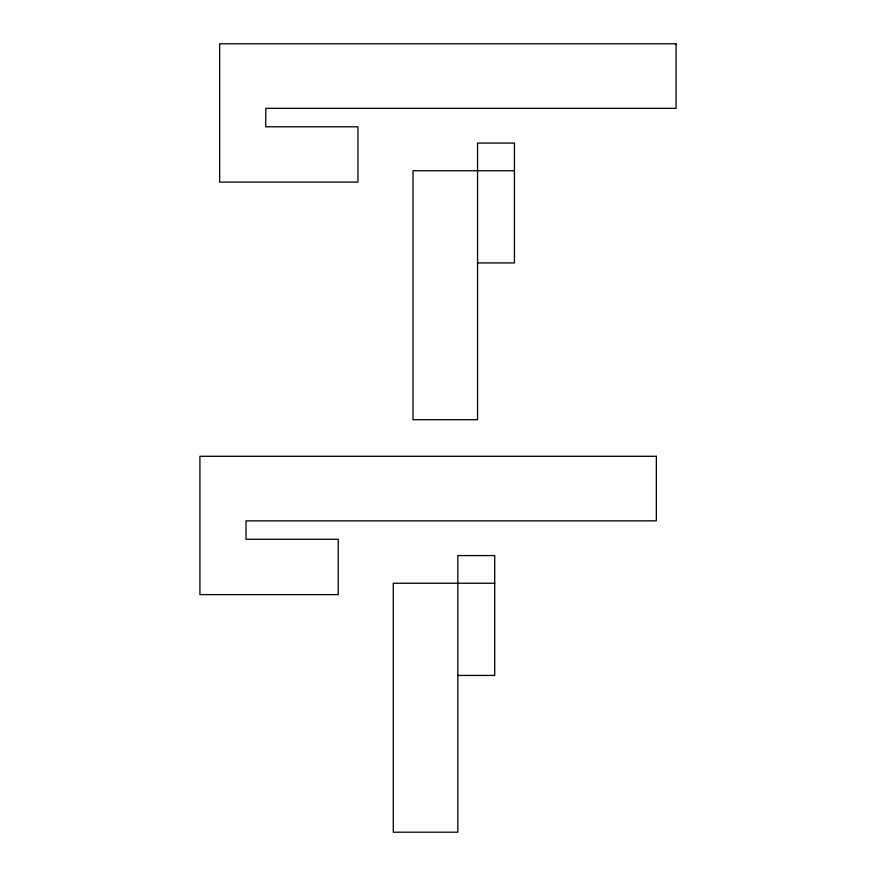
<?xml version="1.0" encoding="UTF-8"?>
<svg xmlns="http://www.w3.org/2000/svg" width="876" height="876" viewBox="0 0 876 876"><rect width="100%" height="100%" fill="white"/><g stroke="black" fill="none" stroke-linecap="round" stroke-linejoin="round"><path stroke-width="1.31" d="M514.442 170.743L413.012 170.743L413.012 419.703L477.551 419.703L477.551 143.073L514.442 143.073L514.442 262.942L477.551 262.942M494.71 583.241L393.28 583.241L393.28 832.2L457.83 832.2L457.83 555.57L494.71 555.57L494.71 675.44L457.83 675.44M676.075 43.8L219.646 43.8L219.646 182.109L357.955 182.109L357.955 126.79L265.746 126.79L265.746 108.35L676.075 108.35L676.075 43.8M656.354 456.297L199.925 456.297L199.925 594.607L338.235 594.607L338.235 539.288L246.025 539.288L246.025 520.848L656.354 520.848L656.354 456.297"/></g></svg>
